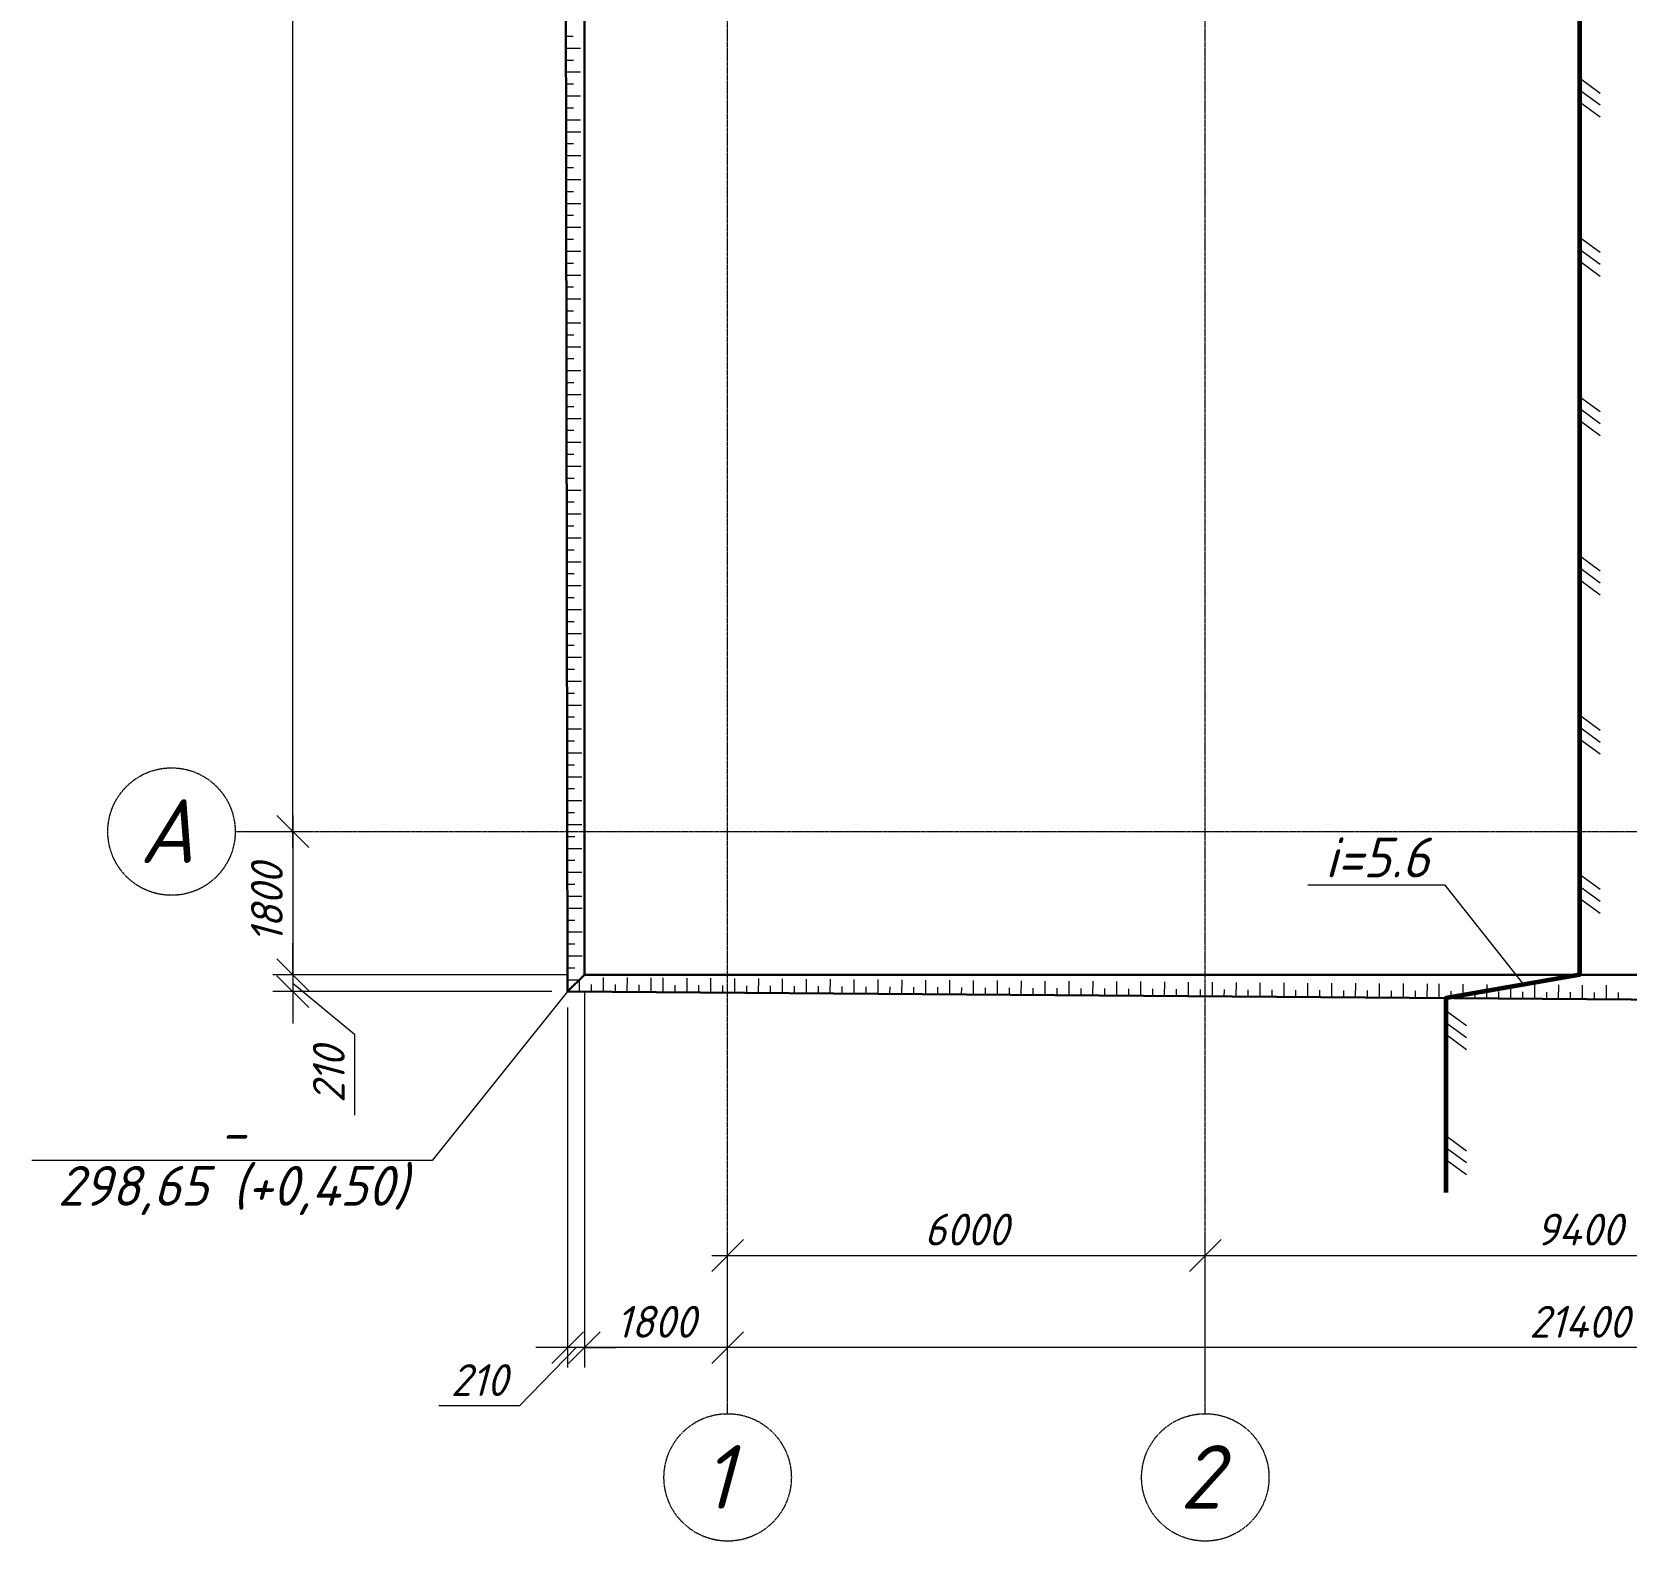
# Model space of a CAD drawing. Header units: millimetres. Extents: x 339888 to 1025294, y -263818 to -40540.
# Drawn here: x 491066 to 511093, y -224914 to -205961 of the extents above; entities that cross this region are included whole.
import ezdxf
from ezdxf import colors
from ezdxf.entities.mleader import LeaderData, LeaderLine
from ezdxf.math import Vec2, Vec3

# ---------------------------------------------------------------- set-up
doc = ezdxf.new("R2010")
doc.units = ezdxf.units.MM
doc.linetypes.add('CENTER2', pattern=[28.575, 19.05, -3.175, 3.175, -3.175])
doc.layers.get('0').update_dxf_attribs({"lineweight": 15})
for name, color, linetype, lineweight in [('0 @ 200', 7, 'Continuous', 15), ('Оси', 126, 'CENTER2', 15), ('Размеры', 250, 'Continuous', 18), ('Размеры @ 200', 250, 'Continuous', 18)]:
    doc.layers.add(name, color=color, linetype=linetype, lineweight=lineweight)
doc.styles.add('ГОСТ 2', font='GOST_Common Italic.ttf', dxfattribs={"height": 2})
doc.styles.add('ГОСТ 2.5', font='GOST_Common Italic.ttf', dxfattribs={"height": 2.5})
doc.dimstyles.new('ГОСТ_2К', dxfattribs={"dimtxt": 2, "dimasz": 2, "dimexe": 1.25, "dimexo": 1, "dimtad": 1, "dimdec": 0, "dimtxsty": 'ГОСТ 2', "dimblk": 'OBLIQUE', "dimcen": -2.5, "dimdle": 1, "dimclrd": 251, "dimclre": 251, "dimclrt": 256, "dimadec": 1, "dimazin": 0, "dimtfac": 1, "dimtdec": 0, "dimtmove": 0, "dimatfit": 3, "dimfxl": 1, "dimlwd": 15, "dimlwe": 15, "dimarcsym": 1})

# ---------------------------------------------------------------- blocks, each defined once
blk = doc.blocks.new('_Oblique')
at = {"color": 0, "linetype": 'ByBlock', "lineweight": -2}
blk.add_line((-0.5, -0.5), (0.5, 0.5), dxfattribs=at)
blk = doc.blocks.new('*D608')
at = {"color": 251, "lineweight": 15, "transparency": 16777216}
for p, q in [((494343, -216204), (494343, -191804)), ((493820, -192004), (494593, -192004)), ((493820, -216004), (494593, -216004))]:
    blk.add_line(p, q, dxfattribs=at)
at = {"layer": 'Defpoints', "color": 0, "lineweight": 15, "transparency": 16777216}
for p in [(493620, -192004), (494343, -192004), (493620, -216004)]:
    blk.add_point(p, dxfattribs=at)
at = {"color": 251, "lineweight": 15, "transparency": 16777216, "xscale": 400, "yscale": 400, "zscale": 400}
for p, rotation in [((494343, -192004), 90), ((494343, -216004), 270)]:
    blk.add_blockref('_Oblique', p, dxfattribs=dict(at, rotation=rotation))
at = {"lineweight": 15, "transparency": 16777216, "insert": (494018, -204004), "char_height": 400, "attachment_point": 5, "rotation": 90, "style": 'ГОСТ 2'}
blk.add_mtext('24000', dxfattribs=at)
blk = doc.blocks.new('*D609')
at = {"color": 251, "lineweight": 15, "transparency": 16777216}
for p, q in [((499806, -223114), (499806, -221077)), ((505806, -223114), (505806, -221077)), ((499606, -221327), (506006, -221327))]:
    blk.add_line(p, q, dxfattribs=at)
at = {"layer": 'Defpoints', "color": 0, "lineweight": 15, "transparency": 16777216}
for p in [(505806, -221327), (499806, -223314), (505806, -223314)]:
    blk.add_point(p, dxfattribs=at)
at = {"color": 251, "lineweight": 15, "transparency": 16777216, "xscale": 400, "yscale": 400, "zscale": 400, "rotation": 180}
blk.add_blockref('_Oblique', (499806, -221327), dxfattribs=at)
at = {"color": 251, "lineweight": 15, "transparency": 16777216, "xscale": 400, "yscale": 400, "zscale": 400}
blk.add_blockref('_Oblique', (505806, -221327), dxfattribs=at)
at = {"lineweight": 15, "transparency": 16777216, "insert": (502806, -221002), "char_height": 400, "attachment_point": 5, "style": 'ГОСТ 2'}
blk.add_mtext('6000', dxfattribs=at)
blk = doc.blocks.new('*D610')
at = {"color": 251, "lineweight": 15, "transparency": 16777216}
for p, q in [((505806, -223114), (505806, -221077)), ((515206, -223114), (515206, -221077)), ((505606, -221327), (515406, -221327))]:
    blk.add_line(p, q, dxfattribs=at)
at = {"layer": 'Defpoints', "color": 0, "lineweight": 15, "transparency": 16777216}
for p in [(515206, -221327), (505806, -223314), (515206, -223314)]:
    blk.add_point(p, dxfattribs=at)
at = {"color": 251, "lineweight": 15, "transparency": 16777216, "xscale": 400, "yscale": 400, "zscale": 400, "rotation": 180}
blk.add_blockref('_Oblique', (505806, -221327), dxfattribs=at)
at = {"color": 251, "lineweight": 15, "transparency": 16777216, "xscale": 400, "yscale": 400, "zscale": 400}
blk.add_blockref('_Oblique', (515206, -221327), dxfattribs=at)
at = {"lineweight": 15, "transparency": 16777216, "insert": (510506, -221002), "char_height": 400, "attachment_point": 5, "style": 'ГОСТ 2'}
blk.add_mtext('9400', dxfattribs=at)
blk = doc.blocks.new('*D612')
at = {"color": 251, "lineweight": 15, "transparency": 16777216}
for p, q in [((499806, -223114), (499806, -222235)), ((521206, -223114), (521206, -222235)), ((521406, -222485), (499606, -222485))]:
    blk.add_line(p, q, dxfattribs=at)
at = {"layer": 'Defpoints', "color": 0, "lineweight": 15, "transparency": 16777216}
for p in [(499806, -222485), (499806, -223314), (521206, -223314)]:
    blk.add_point(p, dxfattribs=at)
at = {"color": 251, "lineweight": 15, "transparency": 16777216, "xscale": 400, "yscale": 400, "zscale": 400, "rotation": 180}
blk.add_blockref('_Oblique', (499806, -222485), dxfattribs=at)
at = {"color": 251, "lineweight": 15, "transparency": 16777216, "xscale": 400, "yscale": 400, "zscale": 400}
blk.add_blockref('_Oblique', (521206, -222485), dxfattribs=at)
at = {"lineweight": 15, "transparency": 16777216, "insert": (510506, -222160), "char_height": 400, "attachment_point": 5, "style": 'ГОСТ 2'}
blk.add_mtext('21400', dxfattribs=at)
blk = doc.blocks.new('*D613')
at = {"color": 251, "lineweight": 15, "transparency": 16777216}
for p, q in [((494343, -215804), (494343, -218004)), ((493820, -216004), (494593, -216004)), ((497806, -217804), (494093, -217804))]:
    blk.add_line(p, q, dxfattribs=at)
at = {"layer": 'Defpoints', "color": 0, "lineweight": 15, "transparency": 16777216}
for p in [(493620, -216004), (494343, -217804), (498006, -217804)]:
    blk.add_point(p, dxfattribs=at)
at = {"color": 251, "lineweight": 15, "transparency": 16777216, "xscale": 400, "yscale": 400, "zscale": 400}
for p, rotation in [((494343, -216004), 90), ((494343, -217804), 270)]:
    blk.add_blockref('_Oblique', p, dxfattribs=dict(at, rotation=rotation))
at = {"lineweight": 15, "transparency": 16777216, "insert": (494018, -216904), "char_height": 400, "attachment_point": 5, "rotation": 90, "style": 'ГОСТ 2'}
blk.add_mtext('1800', dxfattribs=at)
blk = doc.blocks.new('*D614')
at = {"color": 251, "lineweight": 15, "transparency": 16777216}
for p, q in [((494343, -217804), (494343, -217404)), ((497806, -217804), (494093, -217804)), ((494343, -217804), (494343, -218014)), ((494343, -217804), (494343, -218014)), ((497596, -218014), (494093, -218014)), ((494343, -217909), (495120, -218548)), ((494343, -218014), (494343, -218414)), ((495120, -218548), (495120, -219564))]:
    blk.add_line(p, q, dxfattribs=at)
at = {"layer": 'Defpoints', "color": 0, "lineweight": 15, "transparency": 16777216}
for p in [(498006, -217804), (494343, -218014), (497796, -218014)]:
    blk.add_point(p, dxfattribs=at)
at = {"color": 251, "lineweight": 15, "transparency": 16777216, "xscale": 400, "yscale": 400, "zscale": 400}
for p, rotation in [((494343, -217804), 270), ((494343, -218014), 90)]:
    blk.add_blockref('_Oblique', p, dxfattribs=dict(at, rotation=rotation))
at = {"lineweight": 15, "transparency": 16777216, "insert": (494795, -219056), "char_height": 400, "attachment_point": 5, "rotation": 90, "style": 'ГОСТ 2'}
blk.add_mtext('210', dxfattribs=at)
blk = doc.blocks.new('*D615')
at = {"color": 251, "lineweight": 15, "transparency": 16777216}
for p, q in [((498006, -218004), (498006, -222735)), ((499806, -223114), (499806, -222235)), ((500006, -222485), (497806, -222485))]:
    blk.add_line(p, q, dxfattribs=at)
at = {"layer": 'Defpoints', "color": 0, "lineweight": 15, "transparency": 16777216}
for p in [(498006, -217804), (498006, -222485), (499806, -223314)]:
    blk.add_point(p, dxfattribs=at)
at = {"color": 251, "lineweight": 15, "transparency": 16777216, "xscale": 400, "yscale": 400, "zscale": 400, "rotation": 180}
blk.add_blockref('_Oblique', (498006, -222485), dxfattribs=at)
at = {"color": 251, "lineweight": 15, "transparency": 16777216, "xscale": 400, "yscale": 400, "zscale": 400}
blk.add_blockref('_Oblique', (499806, -222485), dxfattribs=at)
at = {"lineweight": 15, "transparency": 16777216, "insert": (498906, -222160), "char_height": 400, "attachment_point": 5, "style": 'ГОСТ 2'}
blk.add_mtext('1800', dxfattribs=at)
blk = doc.blocks.new('*D616')
at = {"color": 251, "lineweight": 15, "transparency": 16777216}
for p, q in [((498006, -218004), (498006, -222735)), ((497796, -218214), (497796, -222735)), ((497901, -222485), (497193, -223217)), ((497796, -222485), (497396, -222485)), ((498006, -222485), (497796, -222485)), ((498006, -222485), (497796, -222485)), ((498006, -222485), (498406, -222485)), ((497193, -223217), (496176, -223217))]:
    blk.add_line(p, q, dxfattribs=at)
at = {"layer": 'Defpoints', "color": 0, "lineweight": 15, "transparency": 16777216}
for p in [(498006, -217804), (497796, -218014), (497796, -222485)]:
    blk.add_point(p, dxfattribs=at)
at = {"color": 251, "lineweight": 15, "transparency": 16777216, "xscale": 400, "yscale": 400, "zscale": 400}
blk.add_blockref('_Oblique', (497796, -222485), dxfattribs=at)
at = {"color": 251, "lineweight": 15, "transparency": 16777216, "xscale": 400, "yscale": 400, "zscale": 400, "rotation": 180}
blk.add_blockref('_Oblique', (498006, -222485), dxfattribs=at)
at = {"lineweight": 15, "transparency": 16777216, "insert": (496684, -222892), "char_height": 400, "attachment_point": 5, "style": 'ГОСТ 2'}
blk.add_mtext('210', dxfattribs=at)
blk = doc.blocks.new('_None')

msp = doc.modelspace()

# ---------------------------------------------------------------- linework, layer by layer
at = {"layer": 'Оси', "ltscale": 0.5}
for p, q in [((499806.19013, -223314.43833), (499806.19013, -192003.8448)), ((505806.19013, -223314.43833), (505806.19013, -192003.8448)), ((493619.82117, -216003.8448), (521206.19013, -216003.8448))]:
    msp.add_line(p, q, dxfattribs=at)
at = {"layer": 'Оси'}
for centre in [(492819.82117, -216003.8448), (499806.19013, -224114.43833), (505806.19013, -224114.43833)]:
    msp.add_circle(centre, 800, dxfattribs=at)
at = {"layer": 'Размеры', "lineweight": 15}
for p, q in [((497776.41947, -206014.59757), (497866.41947, -206014.59757)), ((497777.22104, -206164.59804), (497957.22104, -206164.59804)), ((497777.48822, -206314.59757), (497867.48822, -206314.59757)), ((497777.75541, -206464.59804), (497957.75541, -206464.59804)), ((497778.0226, -206614.59757), (497868.0226, -206614.59757)), ((510506.19013, -206538.2143), (510768.24785, -206729.27099)), ((497778.28979, -206764.59804), (497958.28979, -206764.59804)), ((510506.19013, -206688.2143), (510768.24785, -206879.27099)), ((510506.19013, -206838.2143), (510768.24785, -207029.27099)), ((497778.55698, -206914.59757), (497868.55698, -206914.59757)), ((497778.82417, -207064.59804), (497958.82417, -207064.59804)), ((497779.09136, -207214.59757), (497869.09136, -207214.59757)), ((497779.62574, -207214.59852), (497959.62574, -207214.59852)), ((497779.89293, -207364.59804), (497869.89293, -207364.59804)), ((497780.16012, -207514.59852), (497960.16012, -207514.59852)), ((497780.42731, -207664.59804), (497870.42731, -207664.59804)), ((497780.6945, -207814.59852), (497960.6945, -207814.59852)), ((497780.96168, -207964.59804), (497870.96168, -207964.59804)), ((497781.22887, -208114.59852), (497961.22887, -208114.59852)), ((497781.49606, -208264.59804), (497871.49606, -208264.59804)), ((497779.62574, -208414.59852), (497959.62574, -208414.59852)), ((497779.89293, -208564.59804), (497869.89293, -208564.59804)), ((510506.19013, -208538.2143), (510768.24785, -208729.27099)), ((497780.16012, -208714.59852), (497960.16012, -208714.59852)), ((497780.42731, -208864.59804), (497870.42731, -208864.59804)), ((510506.19013, -208688.2143), (510768.24785, -208879.27099)), ((510506.19013, -208838.2143), (510768.24785, -209029.27099)), ((497780.6945, -209014.59852), (497960.6945, -209014.59852)), ((497780.96168, -209164.59804), (497870.96168, -209164.59804)), ((497781.22887, -209314.59852), (497961.22887, -209314.59852)), ((497781.49606, -209464.59804), (497871.49606, -209464.59804)), ((497782.29763, -209614.59852), (497962.29763, -209614.59852)), ((497782.56482, -209764.59804), (497872.56482, -209764.59804)), ((497782.83201, -209914.59852), (497962.83201, -209914.59852)), ((497783.0992, -210064.59804), (497873.0992, -210064.59804)), ((497783.36639, -210214.59852), (497963.36639, -210214.59852)), ((497783.63358, -210364.59804), (497873.63358, -210364.59804)), ((497783.90077, -210514.59852), (497963.90077, -210514.59852)), ((497784.16795, -210664.59804), (497874.16795, -210664.59804)), ((510506.19013, -210538.2143), (510768.24785, -210729.27099)), ((497784.96952, -210814.59852), (497964.96952, -210814.59852)), ((510506.19013, -210688.2143), (510768.24785, -210879.27099)), ((510506.19013, -210838.2143), (510768.24785, -211029.27099)), ((497785.23671, -210964.59804), (497875.23671, -210964.59804)), ((497785.5039, -211114.59852), (497965.5039, -211114.59852)), ((497785.77109, -211264.59804), (497875.77109, -211264.59804)), ((497786.03828, -211414.59852), (497966.03828, -211414.59852)), ((497786.30547, -211564.59804), (497876.30547, -211564.59804)), ((497786.57266, -211714.59852), (497966.57266, -211714.59852)), ((497786.83985, -211864.59804), (497876.83985, -211864.59804)), ((497785.5039, -212014.59852), (497965.5039, -212014.59852)), ((497785.77109, -212164.59804), (497875.77109, -212164.59804)), ((497786.57266, -212314.59852), (497966.57266, -212314.59852)), ((497786.83985, -212464.59804), (497876.83985, -212464.59804)), ((497787.10704, -212614.59852), (497967.10704, -212614.59852)), ((510506.19013, -212538.2143), (510768.24785, -212729.27099)), ((510506.19013, -212688.2143), (510768.24785, -212879.27099)), ((497787.37422, -212764.59804), (497877.37422, -212764.59804)), ((510506.19013, -212838.2143), (510768.24785, -213029.27099)), ((497787.64141, -212914.59852), (497967.64141, -212914.59852)), ((497787.9086, -213064.59804), (497877.9086, -213064.59804)), ((497788.17579, -213214.59852), (497968.17579, -213214.59852)), ((497788.44298, -213364.59804), (497878.44298, -213364.59804)), ((497789.24455, -213514.59852), (497969.24455, -213514.59852)), ((497789.51174, -213664.59804), (497879.51174, -213664.59804)), ((497789.77893, -213814.59852), (497969.77893, -213814.59852)), ((497790.04612, -213964.59804), (497880.04612, -213964.59804)), ((497790.31331, -214114.59852), (497970.31331, -214114.59852)), ((497790.58049, -214264.59804), (497880.58049, -214264.59804)), ((497790.84768, -214414.59852), (497970.84768, -214414.59852)), ((497791.11487, -214564.59804), (497881.11487, -214564.59804)), ((510506.19013, -214538.2143), (510768.24785, -214729.27099)), ((510506.19013, -214688.2143), (510768.24785, -214879.27099)), ((497791.91644, -214714.59852), (497971.91644, -214714.59852)), ((497792.18363, -214864.59804), (497882.18363, -214864.59804)), ((510506.19013, -214838.2143), (510768.24785, -215029.27099)), ((497792.45082, -215014.59852), (497972.45082, -215014.59852)), ((497792.71801, -215164.59804), (497882.71801, -215164.59804)), ((497792.9852, -215314.59852), (497972.9852, -215314.59852)), ((497793.25239, -215464.59804), (497883.25239, -215464.59804)), ((497793.51958, -215614.59852), (497973.51958, -215614.59852)), ((497793.78676, -215764.59804), (497883.78676, -215764.59804)), ((497794.58833, -215914.59852), (497974.58833, -215914.59852)), ((497794.85552, -216064.59804), (497884.85552, -216064.59804)), ((497795.12271, -216214.59852), (497975.12271, -216214.59852)), ((497795.3899, -216364.59804), (497885.3899, -216364.59804)), ((497795.65709, -216514.59852), (497975.65709, -216514.59852)), ((497795.92428, -216664.59804), (497885.92428, -216664.59804)), ((510506.19013, -216538.2143), (510768.24785, -216729.27099)), ((510506.19013, -216688.2143), (510768.24785, -216879.27099)), ((497796.19147, -216814.59852), (497976.19147, -216814.59852)), ((510506.19013, -216838.2143), (510768.24785, -217029.27099)), ((497796.45866, -216964.59804), (497886.45866, -216964.59804)), ((497796.99304, -216964.599), (497976.99304, -216964.599)), ((497797.26022, -217114.59852), (497887.26022, -217114.59852)), ((497797.52741, -217264.599), (497977.52741, -217264.599)), ((497797.7946, -217414.59852), (497887.7946, -217414.59852)), ((497798.06179, -217564.599), (497978.06179, -217564.599)), ((497798.32898, -217714.59852), (497888.32898, -217714.59852)), ((497798.59617, -217864.599), (497942.00897, -217864.599)), ((497945.4478, -218012.34625), (497946.36146, -217862.08231)), ((498245.439, -218014.70469), (498246.53345, -217834.70801)), ((498545.43021, -218017.06312), (498546.52465, -217837.06645)), ((498845.42141, -218019.42156), (498846.51586, -217839.42489)), ((498995.41424, -218021.13516), (498996.50869, -217841.13848)), ((499295.40545, -218023.4936), (499296.49989, -217843.49692)), ((499595.39665, -218025.85204), (499596.4911, -217845.85536)), ((499895.38786, -218028.21047), (499896.4823, -217848.2138)), ((500195.37582, -218031.10328), (500196.47026, -217851.10661)), ((500495.36702, -218033.46172), (500496.46146, -217853.46505)), ((500795.35823, -218035.82016), (500796.45267, -217855.82349)), ((501095.34943, -218038.1786), (501096.44388, -217858.18193)), ((501395.33739, -218041.07141), (501396.43183, -217861.07474)), ((501695.32859, -218043.42985), (501696.42304, -217863.43318)), ((501995.3198, -218045.78829), (501996.41424, -217865.79161)), ((502295.31101, -218048.14673), (502296.40545, -217868.15005)), ((502595.29896, -218051.03953), (502596.3934, -217871.04286)), ((502895.29017, -218053.39797), (502896.38461, -217873.4013)), ((503195.28137, -218055.75641), (503196.37581, -217875.75974)), ((503495.27258, -218058.11485), (503496.36702, -217878.11818)), ((503795.26053, -218061.00766), (503796.35498, -217881.01099)), ((504095.26149, -218061.76299), (504096.35593, -217881.76632)), ((504395.25269, -218064.12143), (504396.34713, -217884.12476)), ((504695.2439, -218066.47987), (504696.33834, -217886.4832)), ((504995.2351, -218068.83831), (504996.32955, -217888.84164)), ((505295.22306, -218071.73112), (505296.3175, -217891.73445)), ((505595.21426, -218074.08956), (505596.30871, -217894.09289)), ((498095.44388, -218013.52547), (498095.9911, -217923.52713)), ((498395.43508, -218015.88391), (498395.9823, -217925.88557)), ((498695.42629, -218018.24235), (498695.97351, -217928.24401)), ((498845.41912, -218019.95594), (498845.96634, -217929.9576)), ((499145.41032, -218022.31438), (499145.95754, -217932.31604)), ((499445.40153, -218024.67282), (499445.94875, -217934.67448)), ((499745.39273, -218027.03126), (499745.93995, -217937.03292)), ((500045.38069, -218029.92407), (500045.92791, -217939.92573)), ((500345.3719, -218032.28251), (500345.91912, -217942.28417)), ((500645.3631, -218034.64095), (500645.91032, -217944.64261)), ((500945.35431, -218036.99938), (500945.90153, -217947.00105)), ((501245.34226, -218039.89219), (501245.88948, -217949.89386)), ((501545.33347, -218042.25063), (501545.88069, -217952.2523)), ((501845.32467, -218044.60907), (501845.87189, -217954.61074)), ((502145.31588, -218046.96751), (502145.8631, -217956.96917)), ((502445.30383, -218049.86032), (502445.85106, -217959.86198)), ((502745.29504, -218052.21876), (502745.84226, -217962.22042)), ((503045.28625, -218054.5772), (503045.83347, -217964.57886)), ((503345.27745, -218056.93564), (503345.82467, -217966.9373)), ((503645.26541, -218059.82844), (503645.81263, -217969.83011)), ((503945.26636, -218060.58378), (503945.81358, -217970.58544)), ((504245.25757, -218062.94222), (504245.80479, -217972.94388)), ((504545.24877, -218065.30066), (504545.79599, -217975.30232)), ((504845.23998, -218067.6591), (504845.7872, -217977.66076)), ((505145.22793, -218070.55191), (505145.77515, -217980.55357)), ((505445.21914, -218072.91034), (505445.76636, -217982.91201)), ((505745.21034, -218075.26878), (505745.75756, -217985.27045)), ((505895.20547, -218076.448), (505896.29991, -217896.45133)), ((506045.20155, -218077.62722), (506045.74877, -217987.62889)), ((506195.19668, -218078.80644), (506196.29112, -217898.80977)), ((506345.18951, -218080.52003), (506345.73673, -217990.52169)), ((506495.18463, -218081.69925), (506496.27907, -217901.70257)), ((506645.18071, -218082.87847), (506645.72793, -217992.88013)), ((506795.17584, -218084.05769), (506796.27028, -217904.06101)), ((506945.17192, -218085.23691), (506945.71914, -217995.23857)), ((507095.16704, -218086.41613), (507096.26149, -217906.41945)), ((507245.16312, -218087.59535), (507245.71034, -217997.59701)), ((507395.15825, -218088.77457), (507396.25269, -217908.77789)), ((507545.16732, -218087.81632), (507545.71454, -217997.81798)), ((507695.16245, -218088.99553), (507696.25689, -217908.99886)), ((507845.15853, -218090.17475), (507845.70575, -218000.17642)), ((507995.15366, -218091.35397), (507996.2481, -217911.3573)), ((508145.14973, -218092.53319), (508145.69696, -218002.53486)), ((508295.14486, -218093.71241), (508296.2393, -217913.71574)), ((508445.14094, -218094.89163), (508445.68816, -218004.8933)), ((508595.13607, -218096.07085), (508596.23051, -217916.07418)), ((508745.1289, -218097.78444), (508746.22334, -217917.78777)), ((508895.12497, -218098.96366), (508895.6722, -218008.96533)), ((509045.1201, -218100.14288), (509046.21454, -217920.14621)), ((509195.11618, -218101.3221), (509195.6634, -218011.32377)), ((509345.11131, -218102.50132), (509346.20575, -217922.50465)), ((509495.10739, -218103.68054), (509495.65461, -218013.68221)), ((509645.10251, -218104.85976), (509646.19695, -217924.86309)), ((509795.09534, -218106.57335), (509795.64256, -218016.57502)), ((509945.09047, -218107.75257), (509946.18491, -217927.75589)), ((510095.08655, -218108.93179), (510095.63377, -218018.93345)), ((510245.08167, -218110.11101), (510246.17612, -217930.11433)), ((510395.07775, -218111.29023), (510395.62497, -218021.29189)), ((510545.07288, -218112.46945), (510546.16732, -217932.47277)), ((510695.06896, -218113.64867), (510695.61618, -218023.65033)), ((510845.06408, -218114.82789), (510846.15853, -217934.83121)), ((510995.05691, -218116.54148), (510995.60414, -218026.54314)), ((508826.18555, -218249.61076), (509088.24328, -218440.66744)), ((508826.18555, -218399.61076), (509088.24328, -218590.66744)), ((508826.18555, -218549.61076), (509088.24328, -218740.66744)), ((508826.13884, -219820.82578), (509088.19657, -220011.88246)), ((508826.13884, -219970.82578), (509088.19657, -220161.88246)), ((508826.13884, -220120.82578), (509088.19657, -220311.88246))]:
    msp.add_line(p, q, dxfattribs=at)
at = {"layer": 'Размеры', "lineweight": 30}
msp.add_line((497796.19013, -218013.8448), (498006.19013, -217803.8448), dxfattribs=at)
at = {"layer": 'Размеры', "lineweight": 60}
msp.add_lwpolyline([(508377.89759, -187504.27924), (508373.34883, -189844.834), (510506.19013, -190203.8448), (510506.19013, -217803.8448), (508826.19013, -218095.67611), (508826.11752, -220538.22516)], dxfattribs=at)
at = {"layer": 'Размеры', "lineweight": 30}
for points in [[(497746.19013, -189943.8448), (523506.19013, -189703.8448), (523406.19013, -218203.8448), (497796.19013, -218013.8448), (497746.19013, -189943.8448)], [(498006.19013, -190203.8448), (523006.19013, -190203.8448), (523006.19013, -217803.8448), (498006.19013, -217803.8448), (498006.19013, -190203.8448)]]:
    msp.add_lwpolyline(points, close=True, dxfattribs=at)

# ---------------------------------------------------------------- texts
at = {"layer": 'Оси', "style": 'ГОСТ 2'}
for s, p in [('А', (492417.50687, -216397.98971)), ('1', (499487.14214, -224508.58324)), ('2', (505487.14214, -224508.58324))]:
    msp.add_text(s, height=800, dxfattribs=at).set_placement(p)

# ---------------------------------------------------------------- dimensions: what is measured, and where the dimension line sits
at = {"layer": '0 @ 200', "lineweight": 15}
for base, p2, picture, middle in [((494343.03479, -192003.8448), (493619.82117, -192003.8448), '*D608', (494018.03479, -204003.8448)), ((494343.03479, -217803.8448), (498006.19013, -217803.8448), '*D613', (494018.03479, -216903.8448))]:
    dim = msp.add_linear_dim(base=base, p1=(493619.82117, -216003.8448), p2=p2, angle=90, dimstyle='ГОСТ_2К', override={"dimscale": 200, "dimtix": 0, "dimtofl": 1, "dimtmove": 0, "dimatfit": 3}, dxfattribs=at)
    dim.commit()
    dim.dimension.update_dxf_attribs({"geometry": picture, "text_midpoint": middle})
dim = msp.add_linear_dim(base=(494343.03479, -218013.8448), p1=(498006.19013, -217803.8448), p2=(497796.19013, -218013.8448), angle=90, dimstyle='ГОСТ_2К', override={"dimscale": 200, "dimtix": 0, "dimtofl": 1, "dimtmove": 1, "dimatfit": 3}, dxfattribs=at)
dim.commit()
dim.dimension.update_dxf_attribs({"geometry": '*D614', "text_midpoint": (495119.94789, -218672.54719), "dimtype": 160})
dim = msp.add_linear_dim(base=(497796.19013, -222485.42728), p1=(498006.19013, -217803.8448), p2=(497796.19013, -218013.8448), dimstyle='ГОСТ_2К', override={"dimscale": 200, "dimtix": 0, "dimtofl": 1, "dimtmove": 1, "dimatfit": 3}, dxfattribs=at)
dim.commit()
dim.dimension.update_dxf_attribs({"geometry": '*D616', "text_midpoint": (497067.54931, -223216.5688), "dimtype": 160})
for base, p1, p2, override, picture, middle in [((498006.19013, -222485.42728), (499806.19013, -223314.43833), (498006.19013, -217803.8448), {"dimscale": 200, "dimtix": 0, "dimtofl": 1, "dimtmove": 0, "dimatfit": 3}, '*D615', (498906.19013, -222160.42728)), ((505806.19013, -221327.06729), (499806.19013, -223314.43833), (505806.19013, -223314.43833), {"dimscale": 200, "dimtix": 0, "dimtofl": 1, "dimtmove": 0, "dimatfit": 3}, '*D609', (502806.19013, -221002.06729)), ((515206.19013, -221327.06729), (505806.19013, -223314.43833), (515206.19013, -223314.43833), {"dimscale": 200, "dimtix": 0, "dimtofl": 1, "dimtmove": 1, "dimatfit": 3}, '*D610', (510506.19013, -221002.06729)), ((499806.19013, -222485.42728), (521206.19013, -223314.43833), (499806.19013, -223314.43833), {"dimscale": 200, "dimtix": 0, "dimtofl": 1, "dimtmove": 1, "dimatfit": 3}, '*D612', (510506.19013, -222160.42728))]:
    dim = msp.add_linear_dim(base=base, p1=p1, p2=p2, dimstyle='ГОСТ_2К', override=override, dxfattribs=at)
    dim.commit()
    dim.dimension.update_dxf_attribs({"geometry": picture, "text_midpoint": middle})

# ---------------------------------------------------------------- leaders
at = {"layer": 'Размеры @ 200', "lineweight": 50}
ml = msp.add_multileader_mtext('Standard', dxfattribs=at)
ml.set_content('i=5.6', color=256, style='ГОСТ 2.5')
ml.set_leader_properties(color=251, linetype='ByLayer', lineweight=15)
ml.set_arrow_properties(name='NONE')
ml.build(insert=Vec2(0, 0))
ml.multileader.update_dxf_attribs({"text_left_attachment_type": 6, "text_right_attachment_type": 6, "dogleg_length": 0, "arrow_head_size": 0, "scale": 200})
ctx = ml.context
ctx.base_point, ctx.scale, ctx.char_height, ctx.arrow_head_size, ctx.landing_gap_size, ctx.plane_origin = Vec3(507059.69668, -216678.67516), 200, 500, 0, 200, Vec3(506041.26007, -217464.80566)
ctx.left_attachment, ctx.right_attachment, ctx.text_align_type = 6, 6, 2
notes = []
notes.append((ctx, [(1, (1, 1, 0), (508821.43911, -216678.67516), (-1, 0), 0, [(0, [(509808.09591, -217925.11013)], 0, [])])]))
ctx.mtext.insert, ctx.mtext.alignment, ctx.mtext.flow_direction = Vec3(508621.43911, -216078.67516), 3, 5
at = {"layer": 'Размеры @ 200', "lineweight": 15}
ml = msp.add_multileader_mtext('Standard', dxfattribs=at)
ml.set_content('-\\P298,65 (+0,450)', color=256, style='ГОСТ 2.5')
ml.set_leader_properties(color=251, linetype='ByLayer', lineweight=15)
ml.set_arrow_properties(name='NONE')
ml.build(insert=Vec2(0, 0))
ml.multileader.update_dxf_attribs({"text_left_attachment_type": 6, "text_right_attachment_type": 6, "dogleg_length": 0, "arrow_head_size": 0, "scale": 200})
ctx = ml.context
ctx.base_point, ctx.scale, ctx.char_height, ctx.arrow_head_size, ctx.landing_gap_size, ctx.plane_origin = Vec3(491085.99563, -220136.44922), 200, 500, 0, 200, Vec3(497387.49828, -222379.56459)
ctx.left_attachment, ctx.right_attachment, ctx.text_align_type = 6, 6, 1
notes.append((ctx, [(0, (1, 1, 0), (496092.43502, -220136.44922), (-1, 0), 0, [(0, [(497796.19013, -218013.8448)], 0, [])])]))
ctx.mtext.insert, ctx.mtext.alignment, ctx.mtext.line_spacing_factor, ctx.mtext.flow_direction = Vec3(493589.21533, -219536.44922), 2, 0.8, 5
for ctx, leaders in notes:
    for number, flags, end, landing, length, lines in leaders:
        leader = LeaderData()
        leader.index, (leader.has_last_leader_line, leader.has_dogleg_vector, leader.attachment_direction) = number, flags
        leader.last_leader_point, leader.dogleg_vector, leader.dogleg_length = Vec3(end), Vec3(landing), length
        for number, points, colour, breaks in lines:
            line = LeaderLine()
            line.index, line.vertices, line.color, line.breaks = number, Vec3.list(points), colors.encode_raw_color(colour), breaks
            leader.lines.append(line)
        ctx.leaders.append(leader)

doc.saveas('drawing.dxf')
